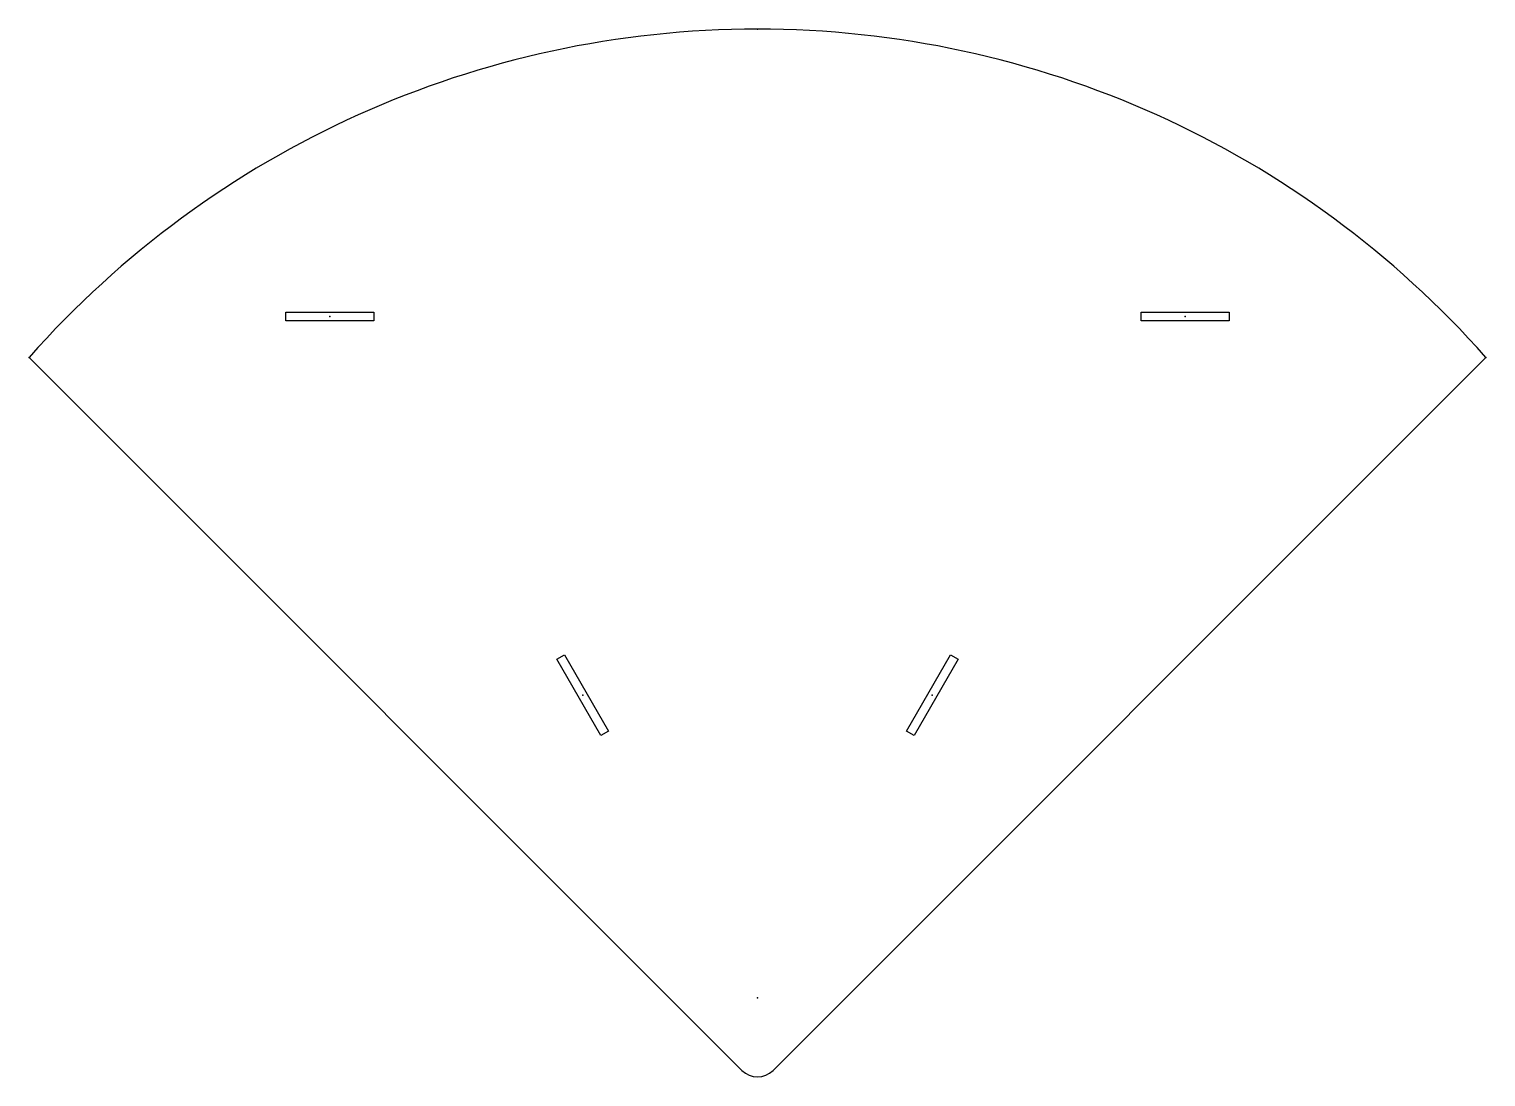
# Model space of a CAD drawing. Header units: metres. Extents: x -165 to 165, y 2 to 240.
import ezdxf

# ---------------------------------------------------------------- set-up
doc = ezdxf.new("R2010")
doc.units = ezdxf.units.M

msp = doc.modelspace()

# ---------------------------------------------------------------- linework, layer by layer
at = {"layer": 'CYAN'}
for p, q in [((-107.15, 173.75), (-107.15, 175.75)), ((-107.15, 175.75), (-87.15, 175.75)), ((-87.15, 175.75), (-87.15, 173.75)), ((87.15, 173.75), (87.15, 175.75)), ((87.15, 175.75), (107.15, 175.75)), ((107.15, 175.75), (107.15, 173.75)), ((-87.15, 173.75), (-107.15, 173.75)), ((107.15, 173.75), (87.15, 173.75)), ((-3.54, 3.54), (-165.46, 165.46)), ((165.46, 165.46), (3.54, 3.54)), ((-45.57, 96.92), (-43.83, 97.92)), ((-35.57, 79.6), (-45.57, 96.92)), ((-43.83, 97.92), (-33.83, 80.6)), ((33.83, 80.6), (43.83, 97.92)), ((45.57, 96.92), (35.57, 79.6)), ((43.83, 97.92), (45.57, 96.92)), ((-33.83, 80.6), (-35.57, 79.6)), ((35.57, 79.6), (33.83, 80.6))]:
    msp.add_line(p, q, dxfattribs=at)
for centre, radius, start, end in [((0, 19.08), 220.92, 41.4992, 138.5008), ((0, 7.07), 5, 225, 315)]:
    msp.add_arc(centre, radius, start, end, dxfattribs=at)
at = {"layer": 'RED'}
for p in [(0, 240), (-97.15, 174.75), (97.15, 174.75), (-165.46, 165.46), (165.46, 165.46), (-39.7, 88.76), (39.7, 88.76), (0, 20)]:
    msp.add_point(p, dxfattribs=at)
at = {"layer": 'YELLOW'}
for p in [(-97.15, 174.75), (97.15, 174.75), (-39.7, 88.76), (39.7, 88.76)]:
    msp.add_point(p, dxfattribs=at)

doc.saveas('drawing.dxf')
